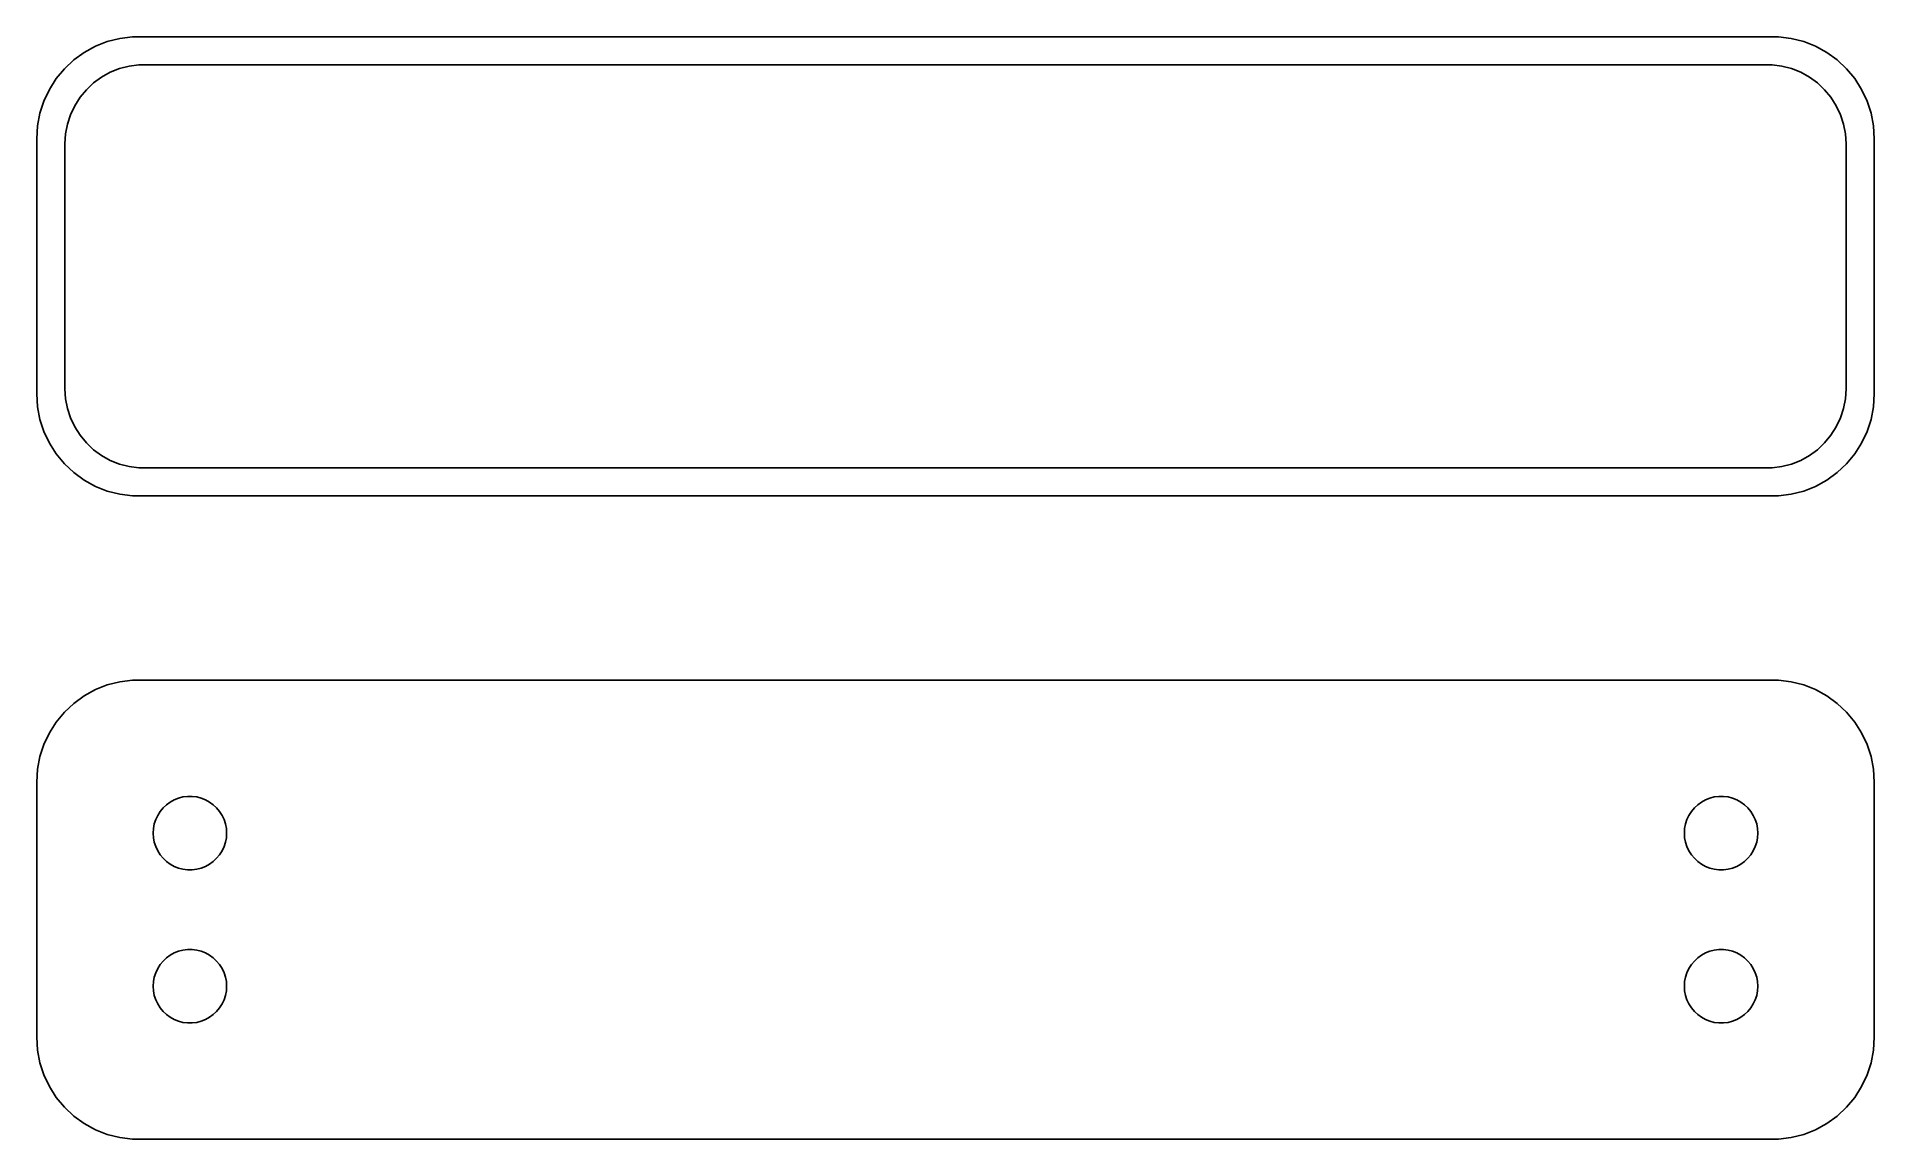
# Model space of a CAD drawing. Header units: metres. Extents: x -45 to 45, y 20.3 to 74.2.
import ezdxf

# ---------------------------------------------------------------- set-up
doc = ezdxf.new("R2010")
doc.units = ezdxf.units.M

msp = doc.modelspace()

# ---------------------------------------------------------------- linework, layer by layer
for p, q in [((-41.5451, 74.0053), (-42.1289, 73.7741)), ((-40.9369, 74.1614), (-41.5451, 74.0053)), ((-40.3139, 74.2401), (-40.9369, 74.1614)), ((40.3139, 74.2401), (-40.3139, 74.2401)), ((40.9369, 74.1614), (40.3139, 74.2401)), ((41.5451, 74.0053), (40.9369, 74.1614)), ((42.1289, 73.7741), (41.5451, 74.0053)), ((-43.1871, 73.1026), (-43.6448, 72.6727)), ((-42.6791, 73.4716), (-43.1871, 73.1026)), ((-42.1289, 73.7741), (-42.6791, 73.4716)), ((42.6791, 73.4716), (42.1289, 73.7741)), ((43.1871, 73.1026), (42.6791, 73.4716)), ((43.6448, 72.6727), (43.1871, 73.1026)), ((-44.0451, 72.1889), (-44.3815, 71.6588)), ((-43.6448, 72.6727), (-44.0451, 72.1889)), ((-42.2165, 71.9815), (-41.8234, 72.2671)), ((-41.8234, 72.2671), (-41.3975, 72.5012)), ((-41.3975, 72.5012), (-40.9457, 72.6801)), ((-40.9457, 72.6801), (-40.4751, 72.8009)), ((-40.4751, 72.8009), (-39.993, 72.8618)), ((-39.993, 72.8618), (39.993, 72.8618)), ((39.993, 72.8618), (40.4751, 72.8009)), ((40.4751, 72.8009), (40.9457, 72.6801)), ((40.9457, 72.6801), (41.3975, 72.5012)), ((41.3975, 72.5012), (41.8234, 72.2671)), ((41.8234, 72.2671), (42.2165, 71.9815)), ((44.0451, 72.1889), (43.6448, 72.6727)), ((44.3815, 71.6588), (44.0451, 72.1889)), ((-44.3815, 71.6588), (-44.6489, 71.0906)), ((-43.1408, 70.8641), (-42.8805, 71.2744)), ((-42.8805, 71.2744), (-42.5707, 71.6488)), ((-42.5707, 71.6488), (-42.2165, 71.9815)), ((42.2165, 71.9815), (42.5707, 71.6488)), ((42.5707, 71.6488), (42.8805, 71.2744)), ((42.8805, 71.2744), (43.1408, 70.8641)), ((44.6489, 71.0906), (44.3815, 71.6588)), ((-44.8429, 70.4934), (-44.9606, 69.8767)), ((-44.6489, 71.0906), (-44.8429, 70.4934)), ((-43.4979, 69.9623), (-43.3477, 70.4244)), ((-43.3477, 70.4244), (-43.1408, 70.8641)), ((43.1408, 70.8641), (43.3477, 70.4244)), ((43.3477, 70.4244), (43.4979, 69.9623)), ((44.8429, 70.4934), (44.6489, 71.0906)), ((44.9606, 69.8767), (44.8429, 70.4934)), ((-44.9606, 69.8767), (-45, 69.25)), ((-43.6195, 69), (-43.589, 69.485)), ((-43.589, 69.485), (-43.4979, 69.9623)), ((43.4979, 69.9623), (43.589, 69.485)), ((43.589, 69.485), (43.6195, 69)), ((45, 69.25), (44.9606, 69.8767)), ((-45, 69.25), (-45, 56.75)), ((-43.6195, 57), (-43.6195, 69)), ((43.6195, 69), (43.6195, 57)), ((45, 56.75), (45, 69.25)), ((-45, 56.75), (-44.9606, 56.1233)), ((-43.589, 56.515), (-43.6195, 57)), ((43.6195, 57), (43.589, 56.515)), ((44.9606, 56.1233), (45, 56.75)), ((-44.9606, 56.1233), (-44.8429, 55.5066)), ((-43.4979, 56.0377), (-43.589, 56.515)), ((-43.3477, 55.5756), (-43.4979, 56.0377)), ((43.4979, 56.0377), (43.3477, 55.5756)), ((43.589, 56.515), (43.4979, 56.0377)), ((44.8429, 55.5066), (44.9606, 56.1233)), ((-44.8429, 55.5066), (-44.6489, 54.9094)), ((-44.6489, 54.9094), (-44.3815, 54.3412)), ((-43.1408, 55.1359), (-43.3477, 55.5756)), ((-42.8805, 54.7256), (-43.1408, 55.1359)), ((43.1408, 55.1359), (42.8805, 54.7256)), ((43.3477, 55.5756), (43.1408, 55.1359)), ((44.3815, 54.3412), (44.6489, 54.9094)), ((44.6489, 54.9094), (44.8429, 55.5066)), ((-44.3815, 54.3412), (-44.0451, 53.8111)), ((-42.5707, 54.3512), (-42.8805, 54.7256)), ((-42.2165, 54.0185), (-42.5707, 54.3512)), ((-41.8234, 53.7329), (-42.2165, 54.0185)), ((42.2165, 54.0185), (41.8234, 53.7329)), ((42.5707, 54.3512), (42.2165, 54.0185)), ((42.8805, 54.7256), (42.5707, 54.3512)), ((44.0451, 53.8111), (44.3815, 54.3412)), ((-44.0451, 53.8111), (-43.6448, 53.3273)), ((-43.6448, 53.3273), (-43.1871, 52.8974)), ((-41.3975, 53.4988), (-41.8234, 53.7329)), ((-40.9457, 53.3199), (-41.3975, 53.4988)), ((-40.4751, 53.1991), (-40.9457, 53.3199)), ((-39.993, 53.1382), (-40.4751, 53.1991)), ((39.993, 53.1382), (-39.993, 53.1382)), ((40.4751, 53.1991), (39.993, 53.1382)), ((40.9457, 53.3199), (40.4751, 53.1991)), ((41.3975, 53.4988), (40.9457, 53.3199)), ((41.8234, 53.7329), (41.3975, 53.4988)), ((43.1871, 52.8974), (43.6448, 53.3273)), ((43.6448, 53.3273), (44.0451, 53.8111)), ((-43.1871, 52.8974), (-42.6791, 52.5284)), ((-42.6791, 52.5284), (-42.1289, 52.2259)), ((-42.1289, 52.2259), (-41.5451, 51.9947)), ((41.5451, 51.9947), (42.1289, 52.2259)), ((42.1289, 52.2259), (42.6791, 52.5284)), ((42.6791, 52.5284), (43.1871, 52.8974)), ((-41.5451, 51.9947), (-40.9369, 51.8386)), ((-40.9369, 51.8386), (-40.3139, 51.7599)), ((-40.3139, 51.7599), (40.3139, 51.7599)), ((40.3139, 51.7599), (40.9369, 51.8386)), ((40.9369, 51.8386), (41.5451, 51.9947)), ((-41.5451, 42.5053), (-42.1289, 42.2741)), ((-40.9369, 42.6614), (-41.5451, 42.5053)), ((-40.3139, 42.7401), (-40.9369, 42.6614)), ((40.3139, 42.7401), (-40.3139, 42.7401)), ((40.9369, 42.6614), (40.3139, 42.7401)), ((41.5451, 42.5053), (40.9369, 42.6614)), ((42.1289, 42.2741), (41.5451, 42.5053)), ((-43.1871, 41.6026), (-43.6448, 41.1727)), ((-42.6791, 41.9716), (-43.1871, 41.6026)), ((-42.1289, 42.2741), (-42.6791, 41.9716)), ((42.6791, 41.9716), (42.1289, 42.2741)), ((43.1871, 41.6026), (42.6791, 41.9716)), ((43.6448, 41.1727), (43.1871, 41.6026)), ((-44.0451, 40.6889), (-44.3815, 40.1588)), ((-43.6448, 41.1727), (-44.0451, 40.6889)), ((44.0451, 40.6889), (43.6448, 41.1727)), ((44.3815, 40.1588), (44.0451, 40.6889)), ((-44.3815, 40.1588), (-44.6489, 39.5906)), ((44.6489, 39.5906), (44.3815, 40.1588)), ((-44.8429, 38.9934), (-44.9606, 38.3767)), ((-44.6489, 39.5906), (-44.8429, 38.9934)), ((44.8429, 38.9934), (44.6489, 39.5906)), ((44.9606, 38.3767), (44.8429, 38.9934)), ((-44.9606, 38.3767), (-45, 37.75)), ((45, 37.75), (44.9606, 38.3767)), ((-45, 37.75), (-45, 25.25)), ((-38.2664, 36.8787), (-38.0562, 36.9619)), ((-38.0562, 36.9619), (-37.8373, 37.0181)), ((-37.8373, 37.0181), (-37.613, 37.0464)), ((-37.613, 37.0464), (-37.387, 37.0464)), ((-37.387, 37.0464), (-37.1627, 37.0181)), ((-37.1627, 37.0181), (-36.9438, 36.9619)), ((-36.9438, 36.9619), (-36.7336, 36.8787)), ((36.7336, 36.8787), (36.9438, 36.9619)), ((36.9438, 36.9619), (37.1627, 37.0181)), ((37.1627, 37.0181), (37.387, 37.0464)), ((37.387, 37.0464), (37.613, 37.0464)), ((37.613, 37.0464), (37.8373, 37.0181)), ((37.8373, 37.0181), (38.0562, 36.9619)), ((38.0562, 36.9619), (38.2664, 36.8787)), ((45, 25.25), (45, 37.75)), ((-39.1736, 35.9126), (-39.0773, 36.1171)), ((-39.0773, 36.1171), (-38.9562, 36.308)), ((-38.9562, 36.308), (-38.8121, 36.4822)), ((-38.8121, 36.4822), (-38.6474, 36.6369)), ((-38.6474, 36.6369), (-38.4645, 36.7698)), ((-38.4645, 36.7698), (-38.2664, 36.8787)), ((-36.7336, 36.8787), (-36.5355, 36.7698)), ((-36.5355, 36.7698), (-36.3526, 36.6369)), ((-36.3526, 36.6369), (-36.1879, 36.4822)), ((-36.1879, 36.4822), (-36.0438, 36.308)), ((-36.0438, 36.308), (-35.9226, 36.1171)), ((-35.9226, 36.1171), (-35.8264, 35.9126)), ((35.8264, 35.9126), (35.9226, 36.1171)), ((35.9226, 36.1171), (36.0438, 36.308)), ((36.0438, 36.308), (36.1879, 36.4822)), ((36.1879, 36.4822), (36.3526, 36.6369)), ((36.3526, 36.6369), (36.5355, 36.7698)), ((36.5355, 36.7698), (36.7336, 36.8787)), ((38.2664, 36.8787), (38.4645, 36.7698)), ((38.4645, 36.7698), (38.6474, 36.6369)), ((38.6474, 36.6369), (38.8121, 36.4822)), ((38.8121, 36.4822), (38.9562, 36.308)), ((38.9562, 36.308), (39.0773, 36.1171)), ((39.0773, 36.1171), (39.1736, 35.9126)), ((-39.3, 35.25), (-39.2858, 35.4756)), ((-39.2858, 35.0244), (-39.3, 35.25)), ((-39.2858, 35.4756), (-39.2434, 35.6976)), ((-39.2434, 35.6976), (-39.1736, 35.9126)), ((-35.8264, 35.9126), (-35.7565, 35.6976)), ((-35.7565, 35.6976), (-35.7142, 35.4756)), ((-35.7142, 35.4756), (-35.7, 35.25)), ((-35.7, 35.25), (-35.7142, 35.0244)), ((35.7, 35.25), (35.7142, 35.4756)), ((35.7142, 35.0244), (35.7, 35.25)), ((35.7142, 35.4756), (35.7565, 35.6976)), ((35.7565, 35.6976), (35.8264, 35.9126)), ((39.1736, 35.9126), (39.2434, 35.6976)), ((39.2434, 35.6976), (39.2858, 35.4756)), ((39.2858, 35.4756), (39.3, 35.25)), ((39.3, 35.25), (39.2858, 35.0244)), ((-39.2434, 34.8024), (-39.2858, 35.0244)), ((-39.1736, 34.5874), (-39.2434, 34.8024)), ((-39.0773, 34.3828), (-39.1736, 34.5874)), ((-38.9562, 34.192), (-39.0773, 34.3828)), ((-35.9226, 34.3828), (-36.0438, 34.192)), ((-35.8264, 34.5874), (-35.9226, 34.3828)), ((-35.7565, 34.8024), (-35.8264, 34.5874)), ((-35.7142, 35.0244), (-35.7565, 34.8024)), ((35.7565, 34.8024), (35.7142, 35.0244)), ((35.8264, 34.5874), (35.7565, 34.8024)), ((35.9226, 34.3828), (35.8264, 34.5874)), ((36.0438, 34.192), (35.9226, 34.3828)), ((39.0773, 34.3828), (38.9562, 34.192)), ((39.1736, 34.5874), (39.0773, 34.3828)), ((39.2434, 34.8024), (39.1736, 34.5874)), ((39.2858, 35.0244), (39.2434, 34.8024)), ((-38.8121, 34.0178), (-38.9562, 34.192)), ((-38.6474, 33.8631), (-38.8121, 34.0178)), ((-38.4645, 33.7302), (-38.6474, 33.8631)), ((-38.2664, 33.6213), (-38.4645, 33.7302)), ((-38.0562, 33.5381), (-38.2664, 33.6213)), ((-37.8373, 33.4819), (-38.0562, 33.5381)), ((-37.613, 33.4536), (-37.8373, 33.4819)), ((-37.387, 33.4536), (-37.613, 33.4536)), ((-37.1627, 33.4819), (-37.387, 33.4536)), ((-36.9438, 33.5381), (-37.1627, 33.4819)), ((-36.7336, 33.6213), (-36.9438, 33.5381)), ((-36.5355, 33.7302), (-36.7336, 33.6213)), ((-36.3526, 33.8631), (-36.5355, 33.7302)), ((-36.1879, 34.0178), (-36.3526, 33.8631)), ((-36.0438, 34.192), (-36.1879, 34.0178)), ((36.1879, 34.0178), (36.0438, 34.192)), ((36.3526, 33.8631), (36.1879, 34.0178)), ((36.5355, 33.7302), (36.3526, 33.8631)), ((36.7336, 33.6213), (36.5355, 33.7302)), ((36.9438, 33.5381), (36.7336, 33.6213)), ((37.1627, 33.4819), (36.9438, 33.5381)), ((37.387, 33.4536), (37.1627, 33.4819)), ((37.613, 33.4536), (37.387, 33.4536)), ((37.8373, 33.4819), (37.613, 33.4536)), ((38.0562, 33.5381), (37.8373, 33.4819)), ((38.2664, 33.6213), (38.0562, 33.5381)), ((38.4645, 33.7302), (38.2664, 33.6213)), ((38.6474, 33.8631), (38.4645, 33.7302)), ((38.8121, 34.0178), (38.6474, 33.8631)), ((38.9562, 34.192), (38.8121, 34.0178)), ((-39.0773, 28.6172), (-38.9562, 28.808)), ((-38.9562, 28.808), (-38.8121, 28.9822)), ((-38.8121, 28.9822), (-38.6474, 29.1369)), ((-38.6474, 29.1369), (-38.4645, 29.2698)), ((-38.4645, 29.2698), (-38.2664, 29.3787)), ((-38.2664, 29.3787), (-38.0562, 29.4619)), ((-38.0562, 29.4619), (-37.8373, 29.5181)), ((-37.8373, 29.5181), (-37.613, 29.5464)), ((-37.613, 29.5464), (-37.387, 29.5464)), ((-37.387, 29.5464), (-37.1627, 29.5181)), ((-37.1627, 29.5181), (-36.9438, 29.4619)), ((-36.9438, 29.4619), (-36.7336, 29.3787)), ((-36.7336, 29.3787), (-36.5355, 29.2698)), ((-36.5355, 29.2698), (-36.3526, 29.1369)), ((-36.3526, 29.1369), (-36.1879, 28.9822)), ((-36.1879, 28.9822), (-36.0438, 28.808)), ((-36.0438, 28.808), (-35.9226, 28.6172)), ((35.9226, 28.6172), (36.0438, 28.808)), ((36.0438, 28.808), (36.1879, 28.9822)), ((36.1879, 28.9822), (36.3526, 29.1369)), ((36.3526, 29.1369), (36.5355, 29.2698)), ((36.5355, 29.2698), (36.7336, 29.3787)), ((36.7336, 29.3787), (36.9438, 29.4619)), ((36.9438, 29.4619), (37.1627, 29.5181)), ((37.1627, 29.5181), (37.387, 29.5464)), ((37.387, 29.5464), (37.613, 29.5464)), ((37.613, 29.5464), (37.8373, 29.5181)), ((37.8373, 29.5181), (38.0562, 29.4619)), ((38.0562, 29.4619), (38.2664, 29.3787)), ((38.2664, 29.3787), (38.4645, 29.2698)), ((38.4645, 29.2698), (38.6474, 29.1369)), ((38.6474, 29.1369), (38.8121, 28.9822)), ((38.8121, 28.9822), (38.9562, 28.808)), ((38.9562, 28.808), (39.0773, 28.6172)), ((-39.3, 27.75), (-39.2858, 27.9756)), ((-39.2858, 27.9756), (-39.2434, 28.1976)), ((-39.2434, 28.1976), (-39.1736, 28.4126)), ((-39.1736, 28.4126), (-39.0773, 28.6172)), ((-35.9226, 28.6172), (-35.8264, 28.4126)), ((-35.8264, 28.4126), (-35.7565, 28.1976)), ((-35.7565, 28.1976), (-35.7142, 27.9756)), ((-35.7142, 27.9756), (-35.7, 27.75)), ((35.7, 27.75), (35.7142, 27.9756)), ((35.7142, 27.9756), (35.7565, 28.1976)), ((35.7565, 28.1976), (35.8264, 28.4126)), ((35.8264, 28.4126), (35.9226, 28.6172)), ((39.0773, 28.6172), (39.1736, 28.4126)), ((39.1736, 28.4126), (39.2434, 28.1976)), ((39.2434, 28.1976), (39.2858, 27.9756)), ((39.2858, 27.9756), (39.3, 27.75)), ((-39.2858, 27.5244), (-39.3, 27.75)), ((-39.2434, 27.3024), (-39.2858, 27.5244)), ((-39.1736, 27.0874), (-39.2434, 27.3024)), ((-39.0773, 26.8829), (-39.1736, 27.0874)), ((-35.8264, 27.0874), (-35.9226, 26.8829)), ((-35.7565, 27.3024), (-35.8264, 27.0874)), ((-35.7142, 27.5244), (-35.7565, 27.3024)), ((-35.7, 27.75), (-35.7142, 27.5244)), ((35.7142, 27.5244), (35.7, 27.75)), ((35.7565, 27.3024), (35.7142, 27.5244)), ((35.8264, 27.0874), (35.7565, 27.3024)), ((35.9226, 26.8829), (35.8264, 27.0874)), ((39.1736, 27.0874), (39.0773, 26.8829)), ((39.2434, 27.3024), (39.1736, 27.0874)), ((39.2858, 27.5244), (39.2434, 27.3024)), ((39.3, 27.75), (39.2858, 27.5244)), ((-38.9562, 26.692), (-39.0773, 26.8829)), ((-38.8121, 26.5178), (-38.9562, 26.692)), ((-38.6474, 26.3631), (-38.8121, 26.5178)), ((-38.4645, 26.2302), (-38.6474, 26.3631)), ((-38.2664, 26.1213), (-38.4645, 26.2302)), ((-38.0562, 26.0381), (-38.2664, 26.1213)), ((-36.7336, 26.1213), (-36.9438, 26.0381)), ((-36.5355, 26.2302), (-36.7336, 26.1213)), ((-36.3526, 26.3631), (-36.5355, 26.2302)), ((-36.1879, 26.5178), (-36.3526, 26.3631)), ((-36.0438, 26.692), (-36.1879, 26.5178)), ((-35.9226, 26.8829), (-36.0438, 26.692)), ((36.0438, 26.692), (35.9226, 26.8829)), ((36.1879, 26.5178), (36.0438, 26.692)), ((36.3526, 26.3631), (36.1879, 26.5178)), ((36.5355, 26.2302), (36.3526, 26.3631)), ((36.7336, 26.1213), (36.5355, 26.2302)), ((36.9438, 26.0381), (36.7336, 26.1213)), ((38.2664, 26.1213), (38.0562, 26.0381)), ((38.4645, 26.2302), (38.2664, 26.1213)), ((38.6474, 26.3631), (38.4645, 26.2302)), ((38.8121, 26.5178), (38.6474, 26.3631)), ((38.9562, 26.692), (38.8121, 26.5178)), ((39.0773, 26.8829), (38.9562, 26.692)), ((-45, 25.25), (-44.9606, 24.6233)), ((-37.8373, 25.9819), (-38.0562, 26.0381)), ((-37.613, 25.9536), (-37.8373, 25.9819)), ((-37.387, 25.9536), (-37.613, 25.9536)), ((-37.1627, 25.9819), (-37.387, 25.9536)), ((-36.9438, 26.0381), (-37.1627, 25.9819)), ((37.1627, 25.9819), (36.9438, 26.0381)), ((37.387, 25.9536), (37.1627, 25.9819)), ((37.613, 25.9536), (37.387, 25.9536)), ((37.8373, 25.9819), (37.613, 25.9536)), ((38.0562, 26.0381), (37.8373, 25.9819)), ((44.9606, 24.6233), (45, 25.25)), ((-44.9606, 24.6233), (-44.8429, 24.0066)), ((44.8429, 24.0066), (44.9606, 24.6233)), ((-44.8429, 24.0066), (-44.6489, 23.4094)), ((-44.6489, 23.4094), (-44.3815, 22.8412)), ((44.3815, 22.8412), (44.6489, 23.4094)), ((44.6489, 23.4094), (44.8429, 24.0066)), ((-44.3815, 22.8412), (-44.0451, 22.3111)), ((44.0451, 22.3111), (44.3815, 22.8412)), ((-44.0451, 22.3111), (-43.6448, 21.8273)), ((-43.6448, 21.8273), (-43.1871, 21.3974)), ((43.1871, 21.3974), (43.6448, 21.8273)), ((43.6448, 21.8273), (44.0451, 22.3111)), ((-43.1871, 21.3974), (-42.6791, 21.0284)), ((-42.6791, 21.0284), (-42.1289, 20.7259)), ((-42.1289, 20.7259), (-41.5451, 20.4947)), ((41.5451, 20.4947), (42.1289, 20.7259)), ((42.1289, 20.7259), (42.6791, 21.0284)), ((42.6791, 21.0284), (43.1871, 21.3974)), ((-41.5451, 20.4947), (-40.9369, 20.3386)), ((-40.9369, 20.3386), (-40.3139, 20.2599)), ((-40.3139, 20.2599), (40.3139, 20.2599)), ((40.3139, 20.2599), (40.9369, 20.3386)), ((40.9369, 20.3386), (41.5451, 20.4947))]:
    msp.add_line(p, q)

doc.saveas('drawing.dxf')
